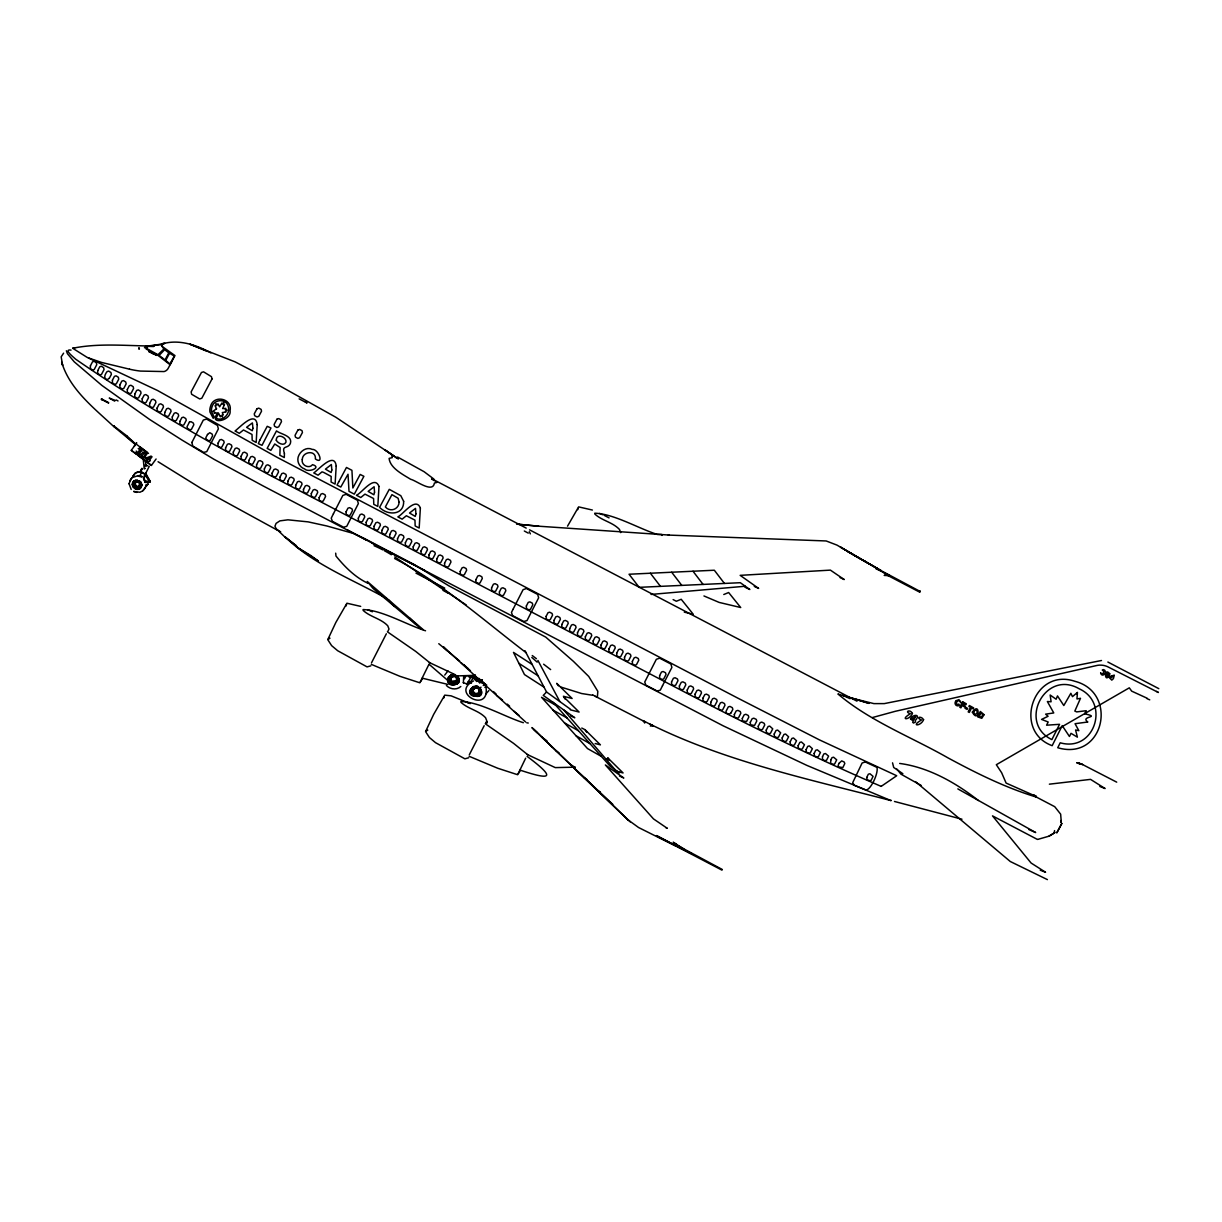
<?xml version="1.0" encoding="UTF-8"?>
<svg xmlns="http://www.w3.org/2000/svg" width="1222" height="1222" viewBox="0 0 1222 1222"><rect width="100%" height="100%" fill="white"/><g stroke="black" fill="none" stroke-linecap="round" stroke-linejoin="round"><path stroke-width="1.5" d="M138.743 481.743L136.207 480.658L134.008 482.4C132.343 485.882 137.139 489.472 140.087 487.059L139.43 486.341L137.322 487.838L140.958 485.989C143.005 481.208 134.924 478.108 132.786 482.629M156.095 458.998L151.406 465.429L131.273 450.322L135.963 443.907L148.504 453.408M151.406 465.429L137.765 455.21M1060.956 822.513L1061.002 820.542L1061.322 822.452M458.326 680.883L457.303 680.394L457.654 679.188L458.724 679.279L456.967 682.594L453.759 683.495L453.805 682.426C450.124 682.151 449.406 676.728 453.026 675.629M475.954 686.336C481.743 686.29 482.308 695.853 476.091 695.165L476.122 694.096C467.889 692.171 478.031 682.823 479.513 690.797L478.993 692.202M137.582 481.422L137.628 480.597L134.894 481.315L137.643 481.407L134.878 482.797C133.565 485.47 137.246 488.158 139.476 486.341M453.805 682.426C458.265 683.022 458.342 676.056 454.065 675.903L454.11 674.911C448.184 674.086 448.184 683.266 453.759 683.495M476.397 687.574L476.443 686.581C470.516 685.756 470.516 694.936 476.091 695.165M1061.231 821.413L1060.65 814.173L1054.723 806.688L1035.355 796.53M153.651 346.513L146.319 346.33L146.182 349.034L158.341 355.633L170.087 364.736L168.208 368.296A6.247 5.973 -45.9 0 1 164.054 371.564L140.377 371.076A95.316 87.572 -20.5 0 1 129.517 369.181M137.414 486.906L137.353 487.792L134.695 486.417L133.733 483.729M892.534 762.833L893.71 767.477L902.859 773.694M145.036 482.446L150.214 481.422L145.571 473.006L144.96 473.54L150.031 481.621M144.715 480.964L150.153 481.865M662.049 535.435L661.698 534.518L657.237 534.442C637.884 528.21 614.024 513.836 594.778 513.209L594.854 514.065C601.911 520.664 612.65 522.176 619.462 529.447L620.7 532.624M1054.571 830.593L1054.067 833.114L1048.934 836.199L1037.967 839.346M145.525 347.644L144.456 347.705M140.072 488.158L135.168 488.495L132.663 484.263A4.338 4.109 35.4 0 1 135.581 480.658L139.079 480.811C144.654 483.332 140.362 491.931 135.031 488.769L140.255 488.403M128.967 483.668L131.9 477.665L138.407 475.572M135.856 487.395L134.313 482.048M142.699 490.832L145.235 487.975L146.243 484.37M463.398 682.869L463.703 675.781M476.122 694.096C482.064 694.676 479.238 685.084 474.533 688.215M135.275 482.95L135.657 485.684M139.98 485.042L140.225 484.126M451.254 678.454L451.529 677.4M456.661 680.532L456.127 677.4M132.862 482.598L132.572 486.02L136.879 489.319M140.606 484.202L139.43 486.341M132.77 476.519L134.939 473.388M145.449 487.303L143.264 490.373M677.263 846.372L677.66 845.578L722.263 869.468M721.942 870.125L677.08 846.678M884.743 573.897L919.647 592.135L920.059 591.402L875.349 567.573M346.009 606.036L346.559 604.493M443.83 697.961L444.365 696.433M577.716 509.681L578.266 508.153M486.631 723.561L487.166 722.034M132.77 476.458L135.505 472.929L141.401 471.31M470.47 681.952L473.067 678.302M129.715 480.75L131.976 477.634M444.732 675.094L447.985 670.893M143.31 473.265L140.118 471.936L141.935 469.034M955.528 701.367L955.115 702.635A2.811 2.734 62.5 0 0 955.39 704.346C955.787 706.591 961.179 706.209 958.842 704.101C953.007 706.026 958.659 696.723 960.889 702.726L958.964 699.656L955.909 700.756M371.503 662.828L386.351 633.79M469.324 754.753L484.172 725.715M141.416 470.18L141.935 469.034L140.469 471.096M455.378 676.285L455.821 675.415L451.483 674.819L448.321 677.232C445.526 693.393 469.874 680.639 453.637 674.544M452.323 682.548L454.065 682.059L454.065 683.067L450.674 681.326M477.71 687.955L478.138 687.085L476.443 686.581M471.448 689.086L473.006 692.996L476.381 694.738L476.397 693.729L474.64 694.218L476.855 695.104L479.009 694.921M126.385 436.147L135.443 444.548L136.299 443.387L135.505 444.533L113.707 426.463L114.333 425.852M63.59 353.173L61.176 356.855L62.628 365.363L61.68 362.155C69.654 389.268 93.911 407.949 113.722 426.539L113.997 426.111M135.749 443.968L136.039 443.785M140.011 475.48L141.874 471.753M144.67 466.178L145.571 464.421M143.677 477.39L149.237 466.33M388.046 630.934L389.008 629.025L387.756 625.786C380.943 618.531 370.205 617.003 363.148 610.404L363.071 609.564C382.318 610.175 406.178 624.564 425.531 630.781M464.513 678.836L466.056 675.766M463.275 682.67L467.247 684.137L471.096 676.469L470.165 676.591M473.326 675.934L472.395 677.798L468.194 676.514M485.867 722.859L486.83 720.949L485.562 717.726C478.749 710.456 468.026 708.943 460.969 702.345L460.893 701.489C480.139 702.1 503.983 716.489 523.352 722.706M614.467 770.502L614.941 769.555L563.479 709.661M744.824 587.186L745.298 586.239L651.051 594.427M452.018 682.976L452.491 682.029M474.335 694.646L474.823 693.699M141.385 469.263L141.889 468.301M172.195 360.704L170.087 364.736L174.975 355.571L162.419 346.62L161.869 344.024C178.381 338.906 196.223 344.757 210.871 352.898M567.527 526.163L578.632 506.886L592.395 510.048M525.659 758.19L518.22 773.572M429.09 664.035L420.399 681.647M422.201 679.096L419.803 682.777L399.93 676.316L371.274 664.356M520.022 771.021L517.624 774.717L497.751 768.256L469.095 756.281M145.097 481.789L150.214 481.422L144.227 474.579L145.555 473.036M473.937 676.346L474.9 674.987M486.723 685.053L484.92 687.436M1033.69 794.758L1036.455 796.545L1006.103 783.073L1001.658 772.762L996.327 764.712L1129.296 687.833L1131.694 691.148L1147.305 698.312M136.528 443.036L134.374 445.984L136.696 442.929M147.984 462.145L150.199 460.77L149.451 460.205L152.017 456.814L151.054 456.081L145.174 458.418L147.648 460.266L146.839 461.351L147.954 462.191M135.245 482.995C141.233 477.802 140.255 491.32 135.199 484.767M451.285 677.752L453.209 676.072M473.617 689.422L475.282 688.093L477.512 688.337M479.238 691.851L477.313 693.546L475.037 693.286M146.304 486.157L148.229 483.775L145.754 486.6M133.87 481.178L135.443 480.399C126.248 484.065 140.026 494.956 141.721 485.394L140.423 482.079L137.628 480.597L139.109 481.01L140.958 485.989M488.846 690.613L485.867 693.959M920.212 591.02L919.647 592.135M328.993 638.327L328.321 639.106L329.971 638.205M426.799 730.267L426.142 731.046L427.792 730.145M486.387 722.477L487.089 721.667M370.816 665.853L367.058 666.891L337.684 650.73L331.62 645.628L327.756 639.656L335.821 622.502L346.926 603.225L360.689 606.387M468.637 757.777L464.879 758.816L435.506 742.655L429.441 737.553L425.562 731.581L433.642 714.427L444.747 695.15L451.086 695.837L470.287 703.612M525.002 650.746L546.555 692.003L570.445 709.234M546.555 692.003L543.24 695.394L574.798 717.757L570.857 715.924M146.35 346.422L145.372 346.406M450.613 681.861L451.422 681.173M472.945 693.531L473.739 692.843M139.659 482.461L140.286 481.942L141.263 484.63L139.598 482.476L140.27 481.972M451.193 679.921L450.918 681.433L450.032 679.906M460.816 686.52C456.661 690.262 450.093 689.407 446.381 685.466M456.463 677.141L457.257 676.545L458.158 678.027L458.418 679.707L457.364 679.524M478.78 688.811L479.574 688.215M138.728 347.949L138.819 348.988M481.605 680.058L480.246 680.853L481.942 680.058M881.184 786.372L896.719 775.741L819.366 739.845L737.324 697.869L277.531 457.563L157.577 390.521L86.991 357.282L72.694 348.27C97.378 343.199 123.254 345.551 148.351 345.979M527.66 754.661L513.591 743.373L485.226 723.73M481.071 680.562L482.385 679.738M1048.934 836.199L1055.182 832.442M145.387 468.316L144.227 468.943L143.142 458.128M451.453 674.697C436.315 688.689 472.15 686.764 454.11 674.911M473.785 686.367C458.449 701.245 495.597 697.701 475.969 686.214C455.76 693.699 491.779 704.391 478.046 686.963M478.505 688.536L481.056 687.207M142.745 490.832L139.965 492.237L133.717 491.473M135.52 472.99L138.223 471.631M473.54 680.944C449.62 693.057 489.793 713.74 486.02 687.451M451.957 676.912L455.195 676.667M456.234 681.036L452.965 681.25M483.255 685.511L485.714 684.32M723.775 594.518L728.648 592.533L740.715 607.533L719.147 602.415L703.948 595.954M133.901 485.21L134.802 484.89M449.696 680.394L450.735 680.058M472.028 692.064L473.051 691.728M872.386 717.558L895.268 711.311L1096.699 665.516A17.077 16.619 84.5 0 1 1099.754 665.119L1101.816 665.18A17.536 16.986 53.6 0 1 1108.782 667.288L1158.395 692.492L1156.608 691.408M140.225 483.438L141.049 483.209M457.196 678.271L458.158 678.027M479.528 689.941L480.49 689.697M473.311 691.362L472.364 691.576L473.25 693.103M1101.496 660.506L884.27 703.612L873.898 703.612L851.077 697.991L869.102 703.383L842.844 695.349M650.058 724.142C725.96 761.78 809.361 779.3 890.807 800.532L891.357 800.425M72.694 348.27L74.786 347.949M1049.377 784.173L1090.559 779.376L1105.1 788.541L1099.8 786.464M137.399 486.539L138.376 486.448M140.24 476.045L138.437 476.183A4.934 4.674 35.4 0 1 142.012 476.626L138.468 476.229L142.027 476.702M135.413 480.521L137.292 480.277M454.065 675.903L452.384 675.033M136.65 481.865L137.612 481.804M476.855 694.997L478.978 694.86M650.333 726.005L653.235 725.899L643.154 720.629L644.712 723.057M458.403 675.873L475.434 675.308M575.134 767.172L555.277 767.615L527.186 754.463M162.969 343.321L164.817 343.26M526.804 722.813L528.255 723.027M144.654 481.651L150.352 481.59L144.822 474.06M899.667 763.445C928.277 767.187 955.818 782.691 978.379 800.517M164.252 343.749L147.602 346.086L153.941 346.238M147.862 465.918L146.35 465.124M847.824 551.702L877.793 568.719L836.963 545.104L826.179 540.964L668.266 535.068M669.259 535.083L536.702 526.071M884.178 575.409L889.891 575.73L883.949 572.767M1077.758 763.185L1082.478 764.498L1116.709 782.156M133.672 483.759L134.664 483.805M449.406 678.653L450.536 678.745M471.738 690.323L472.853 690.415M516.616 524.101L538.78 526.224L517.517 524.192M429.777 662.721L415.77 651.448L387.405 631.805M447.985 684.427L422.201 678.164M592.639 695.272L581.626 693.531L560.959 687.085M479.696 691.194L480.75 691.377M1076.964 762.772L1082.478 764.498L1076.964 762.772L1080.233 763.49M129.517 369.181L101.609 362.445L88.473 357.939M684.289 612.146L693.271 614.284L681.219 599.284L676.346 601.255A1938.398 1820.245 37.4 0 0 673.108 599.59M71.059 350.088C62.918 348.896 73.58 357.206 75.611 359.146C137.276 401.901 202.867 438.774 268.733 474.625L656.642 677.37C730.206 716.26 804.733 753.439 881.184 786.388M563.357 696.25L572.125 698.495L556.713 683.327L558.423 685.817M570.353 709.829L579.121 712.059L563.709 696.891L565.404 699.381M595.16 743.526L600.414 744.855L585.017 729.687A1938.398 1848.458 33.1 0 0 581.764 728.052M616.071 771.158L623.083 772.946L607.67 757.777L609.366 760.267L606.112 758.648M108.422 402.802L105.581 401.32M894.458 801.464L961.974 819.214M520.022 770.104C553.291 781.24 555.109 777.345 527.125 756.387M479.345 681.555L483.209 683.572A5.866 5.545 35.4 0 0 481.529 682.12M1036.103 797.004C1005.248 787.579 976.134 773.098 947.814 757.777C911.215 736.897 870.217 721.362 837.925 693.974L844.219 696.036M479.345 681.464L481.529 682.12M137.276 480.536L140.484 482.064L141.783 485.363M136.91 489.014L132.938 485.913M133.763 491.458L136.864 492.435M452.705 681.616L455.974 681.387L457.181 679.127L456.386 677.034M1040.258 870.217L1045.574 872.248L1031.093 863.022L992.493 815.868L1037.478 839.468M140.133 471.906L143.341 473.158M854.224 785.242L866.23 790.099C871.469 788.77 878.511 772.747 876.999 767.416L865.344 761.978L862.121 762.986L852.712 782.645L854.209 785.227M890.807 800.532L806.887 765.4L723.149 725.807L372.068 543.103M207.358 351.462L189.96 344.222L235.067 361.849L259.69 374.635L335.806 417.237L396.692 457.868L395.714 457.242M1147.046 698.678L1149.749 699.824M1028.863 829.555L1035.676 832.549L957.834 788.893M599.59 513.408L602.583 514.752M844.234 696.036L850.023 698.663M367.883 609.747L372.374 611.779M465.704 701.672L468.698 703.032M644.911 721.79L594.946 696.143L597.375 697.075L597.833 691.347L588.729 676.453L573.408 661.346L545.745 637.12L449.024 585.934L414.029 564.442L363.835 538.215L353.555 533.464L326.87 525.979L308.127 521.87L287.918 519.824L279.853 520.878L276.096 523.383L274.95 526.208L276.111 528.622L284.741 536.901L296.564 545.99L285.169 536.962C313.993 564.9 352.471 579.335 386.9 598.719M687.604 851.826L692.126 853.842L677.645 846.815M754.28 586.407L758.648 588.424L740.165 575.348L830.41 570.124L844.219 579.549L840.064 577.594M745.756 587.614L749.865 589.508L740.333 582.711L639.167 587.339L629.055 574.233L714.335 570.231L724.417 583.429M615.399 770.929L619.508 772.823L609.977 766.026L553.031 702.268M619.462 776.001L623.816 778.002L605.348 764.941L653.495 818.908L667.304 828.333L665.914 827.691M1047.407 879.611L1010.304 861.525L915.477 781.622M134.939 482.766L134.069 482.369L134.878 482.797M449.818 677.049L450.842 677.523M472.15 688.719L473.174 689.193M429.365 662.538L455.149 674.651M600.43 792.085L598.749 791.138M650.73 724.692L653.235 725.899M675.567 846.036L638.556 827.508L627.451 819.427M397.562 457.028L424.095 471.707L433.917 479.085M921.312 785.547L900.919 774.137L896.887 769.066M280.678 531.845L277.119 529.752M883.827 572.706L881.841 571.697M366.371 540.124L347.842 530.119M425.393 570.796L389.696 552.329M879.748 570.643L880.802 571.178M674.666 844.982L656.413 835.573L677.339 846.663M878.694 570.109L875.563 568.49M553.031 710.119L566.932 717.91M564.518 722.935L578.403 730.741M576.02 735.751L589.905 743.602M393.484 455.852L391.636 455.073L392.293 457.624L389.115 458.387C390.001 467.995 402.924 474.533 410.684 479.299C415.984 480.383 432.924 493.703 434.39 483.057L436.804 482.461L436.101 481.789M502.532 700.114L496.59 695.318M575.195 767.477L569.803 763.979M587.018 779.575L586.148 779.056M383.754 549.136L263.066 485.913L213.942 459.258L181.971 440.057L149.695 419.513L101.838 385.388L74.221 361.804L67.454 353.738L66.355 350.76M415.969 573.118L444.747 588.118M1107.865 662.034L1158.807 688.658M604.172 515.333L609.06 517.884M432.038 478.871L526.208 528.103M529.569 529.859L856.973 701.168M115.143 400.358L109.232 398.097L114.731 401.137M277.363 530.165L201.141 488.449L158.066 461.717M468.102 681.479L471.463 683.22M394.63 558.53C442.654 583.536 483.301 619.982 526.117 652.701M524.314 531.005L528.24 533.113M448.214 593.22L442.944 590.348M367.959 583.291C355.083 577.258 344.848 566.932 335.974 556.025L335.683 553.154M559.034 752.996L555.613 750.369M612.772 804.366L571.911 766.011M116.243 399.961L118.03 400.969M555.46 705.063L541.529 697.288L587.507 748.567L601.392 756.418M865.222 561.54L862.457 559.982L881.306 570.766L856.072 556.377M860.899 559.096L840.461 547.089L856.912 556.85M678.439 846.22L683.373 849.091M594.106 695.685L592.899 694.906M547.013 740.883L541.392 736.774L552.252 747.146M431.595 479.009L434.497 480.75M479.391 692.416L480.338 692.981M457.059 680.746L458.021 681.311M598.383 790.878L597.084 790.008M466.957 667.808L467.812 668.358M683.938 849.091L673.185 842.218L676.805 844.616M394.721 556.911L461.84 602.003M532.196 664.524L513.484 652.395L524.467 674.559L544.034 687.161M518.861 715.206L513.698 711.036M518.831 663.256L538.123 675.842M463.306 602.996L466.208 604.966M396.768 457.975L384.716 449.696L394.064 456.249M299.146 398.876L307.028 403L305.225 401.702M466.941 667.792L461.213 662.828M583.948 777.467L586.01 778.979M397.41 458.403L398.311 459.06M142.455 448.795L146.991 452.155M415.831 624.427L409.706 618.088M131.273 450.322L136.116 453.988M532.257 655.542L536.397 658.689M474.747 694.417L471.799 691.178L471.555 689.086M113.921 426.05L126.691 435.75M450.597 681.372L452.415 682.762M543.622 664.203L550.648 669.595M138.911 481.071L141.248 483.637A4.338 4.109 35.4 0 1 140.026 488.158M455.821 675.415L457.257 676.545M139.033 480.826L140.515 482.003M429.319 664.463L447.344 680.074M438.774 643.704L459.686 661.071M420.872 628.643L373.092 588.485L367.257 581.473L423.194 629.651M531.799 657.436L537.191 662.125M507.298 704.132L509.635 706.24M478.734 678.286L485.409 684.32L478.673 678.867M493.444 691.591L496.117 694.004M463.78 664.676L470.47 670.756M533.693 729.305L630.185 821.856M532.166 728.022L536 731.596M525.674 722.049L443.494 646.927L447.008 650.623M536.412 731.932L537.42 732.864M126.614 435.689L135.779 444.182M532.044 727.579L628.337 820.252M394.431 606.509L388.474 599.773M473.189 687.436L473.968 688.215M450.872 675.766L451.636 676.545M476.779 681.525L471.952 676.545L472.532 675.735L477.497 681.326M478.887 693.057L479.604 693.836L478.123 694.585L477.726 693.653M693.011 571.239L703.093 584.437M671.688 572.232L681.769 585.369M650.379 573.225L660.476 586.377M478.596 693.393L479.299 694.264M451.178 675.323L451.896 676.194M456.264 681.723L456.967 682.594M477.603 680.348L479.818 683.113M474.778 675.369L479.849 682.197M585.017 729.687L586.713 732.177M478.459 689.071L479.268 691.148M139.323 482.69L139.843 483.515M144.425 479.406L143.463 477.863L144.685 481.147A4.934 4.674 35.4 0 0 143.57 477.833M450.979 679.692L451.666 680.822M131.182 489.457L129.028 483.652M143.524 477.817L144.776 481.147M473.525 691.591L474.121 692.614M537.894 660.43L559.829 701.52M529.263 531.738L530.379 533.861M474.716 686.703L475.098 687.65M136.207 480.658L136.497 481.499M466.957 683.358L467.247 684.137M477.481 694.004L477.802 695.058M455.149 682.334L455.47 683.388M138.514 486.845L138.758 487.731M145.525 460.954L146.029 466.392M139.247 347.949L139.339 349.003M374.054 545.699A115.769 99.379 32.5 0 1 382.853 549.9M384.304 550.664A115.769 99.379 32.5 0 1 391.361 554.742M257.2 424.584L256.177 442.456L252.19 440.302L252.007 434.467L243.484 429.976L239.313 433.321L235.052 430.999C240.566 426.784 255.337 410.363 257.2 424.584M378.988 486.432L377.797 506.412L373.779 504.319L373.581 498.515L364.981 494.131L360.765 497.522L356.457 495.261C361.788 493.077 374.451 474.564 378.988 486.432M420.368 508.062L419.177 528.041L415.159 525.949L414.961 520.129L406.361 515.76L402.145 519.151L397.837 516.891C403.275 514.294 415.816 496.285 420.368 508.062M403.642 501.31C404.146 515.455 387.45 515.76 379.584 507.359L389.268 489.35L400.801 495.689L403.642 501.31M216.508 408.82L212.872 411.31L214.736 412.165L214.201 413.173L217.913 412.883C207.358 425.424 231.783 421.239 230.087 410.699C232.608 398.326 213.453 394.339 210.505 406.452A11.67 11.426 -38 0 0 209.955 412.013L213.224 418.291L214.049 416.717L211.513 411.524A9.975 9.776 -38 0 1 212.002 406.926C213.987 398.891 226.696 398.357 228.361 406.895A9.425 9.272 -36.4 0 1 228.178 412.196C226.788 417.099 220.892 421.025 216.065 418.199L218.631 413.311L220.327 416.778L220.876 415.755L222.465 416.946L222.282 414.67L223.198 414.884L222.297 412.547L226.009 412.013L225.398 411.111L227.155 410.088L225.26 409.355L225.856 408.392L222.603 408.576L224.512 404.513L223.473 404.711L223.763 402.664L222.251 404.008L221.885 403L219.624 406.85L218.02 403.886L217.501 404.894L215.927 403.627L216.034 405.719L215.041 405.689L216.508 408.82M336.203 466.117L335.103 484.095L331.086 481.987L331.177 476.427L323.647 472.41L321.982 471.86L318.071 475.19L313.764 472.945C319.049 469.263 334.553 451.437 336.203 466.117M972.361 712.166C979.143 724.631 980.716 700.313 972.361 712.166M302.277 459.548C300.948 465.047 308.983 469.279 312.526 464.666C322.318 467.446 308.265 472.99 304.675 468.973C298.916 467.079 296.121 460.404 298.962 455.073C301.284 450.368 307.134 446.763 312.267 449.391C318.621 448.917 324.365 465.185 315.352 458.953C316.437 449.681 302.384 451.346 302.277 459.548M140.851 449.956L138.468 451.208L139.445 452.216L138.468 453.484L136.253 451.071L136.696 453.774L139.72 454.508L140.179 451.819L142.149 450.796L140.667 448.275L138.269 448.566L140.851 449.956M284.421 453.484L284.298 457.547L279.853 455.226L280.128 447.512L274.751 443.998L270.841 450.368L267.16 448.382L276.493 430.908C280.418 434.177 292.975 435.674 290.332 443.555C287.781 449.192 281.411 444.716 284.421 453.484M984.061 714.687L981.77 718.322L977.631 716.825L980.334 711.479L984.061 714.687M147.343 346.437L147.266 348.835L157.944 354.701L163.87 349.018L160.8 344.528L147.343 346.437M276.279 440.195C277.287 442.914 284.176 446.595 285.948 442.211C287.033 437.201 276.279 432.573 276.279 440.195M982.839 714.595L981.556 717.146L979.204 716.52L980.991 712.961L982.839 714.595M1100.64 672.986C1102.275 678.852 1108.293 670.878 1103.497 669.595C1099.571 670.481 1106.429 670.618 1103.466 671.901C1103.634 673.383 1102.504 674.987 1100.64 672.986M146.854 453.79L144.639 457.608L141.37 457.318A2.184 2.108 35.5 0 1 140.79 456.005C140.652 452.873 145.8 449.574 146.854 453.79M973.629 712.35C973.751 717.024 979.937 711.846 976.042 710.318A1.558 1.497 37.2 0 0 974.728 710.501L973.629 712.35M1077.3 694.279L1076.964 698.953L1080.492 698.312L1074.825 711.082L1076.735 711.907L1086.251 710.7L1084.678 713.831C1101.801 717.589 1079.5 716.031 1087.84 721.988L1075.054 723.714L1078.843 730.68L1075.574 729.962L1077.392 737.156L1071.022 733.337L1069.449 736.499L1062.224 725.639L1052.173 745.68C1012.351 731.062 1033.201 667.166 1074.948 681.311C1118.634 692.568 1104.123 761.413 1057.748 747.727L1060.222 742.793C1094.652 752.584 1110.386 702.849 1079.24 688.826C1045.299 668.923 1017.315 723.012 1051.882 739.615L1059.566 724.31L1046.582 725.196L1048.186 722.003L1041.587 719.407L1048.094 716.275L1045.635 714.152L1053.761 712.945L1047.361 701.504L1051.088 701.779L1050.172 695.028L1056.113 699.228L1057.488 695.914L1063.812 705.537L1070.854 693.302L1072.488 696.647L1077.437 692.385L1077.3 694.279M252.939 428.25L252.282 430.74L246.6 427.303L252.404 422.904L252.939 428.25M1106.231 675.629C1108.659 678.729 1108.965 668.327 1106.231 675.629M331.819 469.966L331.131 472.486L325.434 469.156L331.361 464.497L331.819 469.966M374.543 492.252L373.871 494.773L368.143 491.397L374.131 486.738L374.543 492.252M415.923 513.882L415.251 516.402L409.523 513.026L415.511 508.367L415.923 513.882M476.748 686.153L477.97 687.589L478.444 686.657L476.748 686.153M1109.759 673.841C1104.856 685.909 1103.313 665.914 1109.759 673.841M399.09 502.242C398.876 509.238 390.261 512.568 385.358 506.947L391.926 494.65L398.112 498.255L399.09 502.242M912.437 713.419C909.764 720.461 898.964 720.415 910.39 713.74C903.959 711.907 909.978 708.653 912.437 713.419M923.572 719.651C920.991 726.494 909.886 726.601 921.525 719.972C915.247 717.772 920.899 715.267 923.572 719.651M910.527 719.01L913.323 720.965L912.651 722.263L913.537 723.042L915.522 722.003L915.263 720.583C921.541 713.77 912.605 714.06 910.527 719.01M481.056 690.949L480.643 692.553L479.635 692.064L481.056 690.949M451.101 677.171L450.781 678.393L449.727 678.21L450.17 676.621L451.101 677.171M473.433 688.841L473.113 690.063L472.059 689.88L472.502 688.292L473.433 688.841M142.195 455.76C144.059 461.152 148.045 446.748 142.195 455.76M1061.811 823.475L1056.862 832.732L1061.811 823.475M102.617 399.838L101.212 399.35L108.743 402.878L101.487 398.846L102.617 399.838M866.749 777.452L867.101 779.621L869.59 780.721L871.164 780.323L873.073 776.367L869.942 773.74L868.323 774.213L866.749 777.452M731 712.915L728.892 714.351L726.51 713.098L725.944 711.479L728.266 706.942L729.931 706.408L732.314 707.66L732.864 709.31L731 712.915M734.33 714.534L734.468 717.024L736.912 718.2L738.546 717.696L740.838 713.205L740.288 711.571L737.859 710.379L736.179 710.929L734.33 714.534M742.304 718.444L742.472 720.888L746.535 721.576L748.811 717.115L748.261 715.466L745.832 714.274L744.152 714.839L742.304 718.444M750.277 722.339L750.491 724.738L754.509 725.486L756.785 721.011L756.25 719.376L753.806 718.185L752.141 718.735L750.277 722.339M758.251 726.25L758.48 728.618L760.909 729.809L762.497 729.381L764.758 724.921L764.178 723.317L761.764 722.11L760.115 722.645L758.251 726.25M766.225 730.145L766.454 732.528L768.882 733.704L770.471 733.292L772.732 728.831L769.692 726.082L768.088 726.54L766.225 730.145M774.213 734.055L774.427 736.423L776.856 737.614L778.445 737.187L780.659 732.803L777.62 730.053L776.031 730.481L774.213 734.055M782.187 737.951L782.401 740.333L784.829 741.51L786.418 741.097L788.587 736.774L785.547 734.01L783.959 734.453L782.187 737.951M790.16 741.861L790.374 744.229L792.803 745.42L794.392 744.992L796.515 740.746L793.475 737.981L791.887 738.424L790.16 741.861M798.134 745.756L798.348 748.139L800.792 749.315L802.365 748.903L804.443 744.702L801.418 741.953L799.814 742.396L798.134 745.756M806.108 749.666L806.337 752.034L808.765 753.226L810.339 752.798L812.37 748.674L809.346 745.924L807.742 746.367L806.108 749.666M814.142 753.455L814.356 755.868L816.831 756.998L818.434 756.54L820.451 752.447L817.335 749.804L815.7 750.277L814.142 753.455M822.498 756.693L822.482 759.549L824.957 760.68L826.561 760.221L828.577 756.128L825.446 753.5L823.827 753.974L822.498 756.693M830.853 759.916L830.609 763.246L833.099 764.361L834.702 763.903L836.688 759.824L833.572 757.197L831.953 757.671L830.853 759.916M839.208 763.154L838.093 765.446L838.75 766.927L842.829 767.584L844.814 763.521L844.173 762.009L841.698 760.894L839.208 763.154M662.523 685.664L660.308 690.125L657.192 691.026L645.873 685.16L644.742 682.029L656.336 659.3L659.651 658.169L670.924 664.065L671.886 667.426L662.523 685.664M191.869 442.486L192.786 446.03L203.692 452.415L206.762 451.636L218.371 428.876L217.47 425.439L206.533 419.054L203.31 420.078L191.869 442.486M333.453 513.683L331.223 518.174L332.353 521.305L343.611 527.217L346.743 526.331L358.367 503.556L357.42 500.272L346.132 494.314L342.832 495.429L333.453 513.683M152.231 353.143L153.193 353.555L152.231 353.143M156.859 355.388L148.824 351.508L156.859 355.388M189.441 422.079L187.012 426.753L187.531 428.433L189.853 429.793L191.442 429.35L193.84 424.706L193.305 423.041L191.014 421.666L189.441 422.079M207.511 434.467L205.831 437.736L206.35 439.416L208.672 440.775L210.26 440.332L212.613 435.765L212.109 434.054L209.802 432.695L207.511 434.467M218.127 443.082L217.928 446.167L220.25 447.512L221.869 447.038L224.191 442.486L223.687 440.806L221.365 439.462L219.746 439.935L218.127 443.082M512.996 609.381L511.453 612.436L512.568 615.598L523.841 621.494L527.003 620.577L538.642 597.787L537.68 594.427L526.407 588.53L523.092 589.661L512.996 609.381M659.605 675.644L659.697 678.21L662.08 679.463L663.714 678.958L666.036 674.422L665.516 672.757L663.118 671.504L661.469 672.039L659.605 675.644M671.55 681.876L671.642 684.427L674.025 685.679L675.659 685.191L677.981 680.654L677.446 678.989L675.063 677.736L673.398 678.271L671.55 681.876M679.386 685.97L679.478 688.521L681.876 689.773L683.495 689.3L685.817 684.763L685.282 683.083L682.899 681.83L681.234 682.365L679.386 685.97M687.222 690.063L687.314 692.614L689.712 693.867L691.331 693.393L693.653 688.857L693.118 687.176L690.736 685.939L689.071 686.458L687.222 690.063M695.058 694.172L695.15 696.708L697.548 697.961L699.167 697.487L701.489 692.95L700.97 691.27L698.572 690.033L696.922 690.567L695.058 694.172M702.894 698.266L703.001 700.817L705.384 702.054L707.003 701.581L709.325 697.044L708.806 695.379L706.408 694.127L704.758 694.661L702.894 698.266M710.73 702.36L710.837 704.911L713.22 706.163L714.839 705.674L717.161 701.138L716.642 699.473L714.244 698.22L712.594 698.755L710.73 702.36M718.582 706.453L718.673 709.004L721.056 710.257L722.676 709.768L724.997 705.231L724.478 703.567L722.08 702.314L720.43 702.849L718.582 706.453M109.338 378.24L107.2 379.706C102.801 378.56 105.199 373.932 107.078 371.595L108.712 371.091L110.958 372.542L111.37 374.39L109.338 378.24M112.439 380.179L112.409 382.898L114.685 384.304L116.304 383.845L118.748 379.125L118.351 377.277L116.09 375.841L114.44 376.361L112.439 380.179M119.878 384.838L119.893 387.496L122.154 388.917L123.743 388.489L126.171 383.8L125.729 382.012L123.483 380.577L121.833 381.096L119.878 384.838M127.317 389.497L127.332 392.155L129.593 393.576L131.182 393.148L133.61 388.459L133.167 386.671L130.907 385.251L129.272 385.74L127.317 389.497M134.756 394.141L134.771 396.814L137.032 398.219L138.621 397.807L141.049 393.117L140.606 391.33L138.346 389.91L136.711 390.398L134.756 394.141M142.195 398.8L142.21 401.458L144.486 402.878L146.06 402.466L148.488 397.776L148.045 395.989L145.785 394.569L144.196 395.042L142.195 398.8M149.634 403.459L149.649 406.116L151.925 407.537L153.498 407.125L155.927 402.435L155.484 400.648L153.224 399.227L151.589 399.716L149.634 403.459M157.103 408.087L157.134 410.714L159.456 412.058L161.06 411.615L163.488 406.926L163.015 405.169L160.708 403.81L159.043 404.345L157.103 408.087M164.695 412.517L164.741 415.144L167.047 416.488L168.651 416.045L171.08 411.356L170.622 409.599L168.3 408.24L166.65 408.774L164.695 412.517M172.287 416.962L172.333 419.574L174.654 420.918L176.258 420.475L178.672 415.801L178.213 414.029L175.907 412.685L174.242 413.204L172.287 416.962M179.894 421.391L179.94 424.003L182.246 425.363L183.85 424.905L186.279 420.231L185.759 418.535L183.468 417.16L181.849 417.634L179.894 421.391M225.566 447.878L225.642 450.444L227.995 451.728L229.614 451.254L231.951 446.702L231.432 445.022L229.079 443.739L227.429 444.243L225.566 447.878M233.31 452.094L233.387 454.66L235.754 455.943L237.374 455.47L239.711 450.918L239.191 449.238L236.824 447.955L235.174 448.459L233.31 452.094M241.07 456.31L241.146 458.876L243.514 460.159L245.133 459.686L247.455 455.134L246.951 453.454L244.583 452.171L242.934 452.675L241.07 456.31M248.814 460.526L248.891 463.092L251.258 464.375L252.878 463.902L255.215 459.35L254.695 457.67L252.328 456.386L250.693 456.891L248.814 460.526M256.574 464.742L256.651 467.308L259.018 468.591L260.637 468.118L262.959 463.566L262.455 461.885L260.087 460.602L258.438 461.106L256.574 464.742M264.334 468.958L264.41 471.524L266.763 472.807L268.382 472.334L270.719 467.782L270.199 466.101L267.847 464.803L266.197 465.322L264.334 468.958M272.109 473.128L272.185 475.694L274.583 476.947L276.218 476.443L278.54 471.906L278.02 470.226L275.622 468.973L273.972 469.508L272.109 473.128M279.96 477.206L280.037 479.788L282.419 481.04L284.054 480.536L286.376 476L285.856 474.319L283.473 473.067L281.808 473.601L279.96 477.206M287.796 481.315L287.873 483.881L290.256 485.134L291.89 484.645L294.212 480.093L293.692 478.413L291.31 477.176L289.645 477.695L287.796 481.315M295.632 485.409L295.709 487.975L298.092 489.228L299.726 488.739L302.063 484.187L301.529 482.522L299.146 481.269L297.481 481.804L295.632 485.409M303.468 489.503L303.545 492.084L305.928 493.321L307.562 492.833L309.899 488.281L309.365 486.616L306.982 485.363L305.317 485.898L303.468 489.503M311.305 493.596L311.381 496.178L313.764 497.415L315.398 496.926L317.735 492.374L317.201 490.709L314.818 489.457L313.153 489.991L311.305 493.596M319.141 497.69L319.217 500.272L321.615 501.524L323.234 501.02L325.571 496.483L325.052 494.803L322.654 493.551L321.004 494.085L319.141 497.69M346.101 511.774L346.177 514.355L348.56 515.608L350.195 515.119L352.516 510.567L351.997 508.887L349.614 507.649L347.949 508.169L346.101 511.774M358.336 518.174L358.413 520.755L360.796 522.008L362.43 521.504L364.752 516.952L364.232 515.287L361.849 514.034L360.185 514.569L358.336 518.174M366.172 522.268L366.249 524.849L368.632 526.102L370.266 525.597L372.603 521.061L372.068 519.381L369.686 518.128L368.021 518.663L366.172 522.268M374.008 526.361L374.085 528.943L376.468 530.195L378.102 529.706L380.439 525.155L379.905 523.474L377.522 522.237L375.857 522.756L374.008 526.361M381.844 530.47L381.921 533.036L384.319 534.289L385.938 533.8L388.275 529.248L387.741 527.583L385.358 526.331L383.708 526.865L381.844 530.47M389.681 534.564L389.757 537.13L392.155 538.383L393.774 537.894L396.111 533.342L395.592 531.677L393.194 530.424L391.544 530.959L389.681 534.564M397.517 538.658L397.593 541.239L399.991 542.476L401.61 541.988L403.947 537.436L403.428 535.771L401.03 534.518L399.38 535.053L397.517 538.658M405.368 542.751L405.429 545.333L407.827 546.585L409.462 546.081L411.783 541.545L411.264 539.864L408.866 538.612L407.216 539.146L405.368 542.751M413.204 546.845L413.28 549.426L415.663 550.679L417.298 550.19L419.62 545.638L419.1 543.958L416.717 542.705L415.052 543.24L413.204 546.845M421.04 550.954L421.116 553.52L423.499 554.773L425.134 554.284L427.456 549.732L426.936 548.052L424.553 546.814L422.888 547.334L421.04 550.954M428.876 555.048L428.953 557.614L431.335 558.866L432.97 558.378L435.307 553.826L434.772 552.161L432.389 550.908L430.724 551.443L428.876 555.048M436.712 559.141L436.789 561.723L439.172 562.96L440.806 562.471L443.143 557.919L442.608 556.254L440.226 555.002L438.561 555.536L436.712 559.141M444.548 563.235L444.625 565.817L447.008 567.054L448.642 566.565L450.979 562.013L450.444 560.348L448.062 559.096L446.397 559.63L444.548 563.235M460.22 571.422L460.297 574.004L462.695 575.257L464.314 574.768L466.651 570.216L466.132 568.535L463.734 567.298L462.084 567.818L460.22 571.422M475.908 579.625L475.969 582.191L478.367 583.444L480.002 582.955L482.323 578.403L481.804 576.738L479.406 575.486L477.756 576.02L475.908 579.625M491.58 587.813L491.656 590.394L494.039 591.647L495.674 591.143L497.996 586.606L497.476 584.926L495.093 583.673L493.428 584.208L491.58 587.813M499.416 591.906L499.493 594.488L501.875 595.74L503.51 595.236L505.847 590.7L505.312 589.019L502.929 587.767L501.264 588.301L499.416 591.906M526.361 606.005L526.438 608.571L528.836 609.824L530.47 609.335L532.792 604.783L532.273 603.103L529.874 601.866L528.225 602.4L526.361 606.005M546.142 616.331L546.219 618.912L548.602 620.165L550.236 619.661L552.573 615.124L552.038 613.444L549.656 612.191L547.991 612.726L546.142 616.331M553.978 620.425L554.055 623.006L556.438 624.259L558.072 623.755L560.409 619.218L559.875 617.538L557.492 616.285L555.827 616.82L553.978 620.425M561.815 624.534L561.891 627.1L564.289 628.352L565.908 627.864L568.245 623.312L567.726 621.631L565.328 620.394L563.678 620.913L561.815 624.534M569.651 628.627L569.727 631.194L572.125 632.446L573.744 631.957L576.081 627.405L575.562 625.74L573.164 624.488L571.514 625.022L569.651 628.627M577.487 632.721L577.563 635.303L579.961 636.54L581.596 636.051L583.917 631.499L583.398 629.834L581 628.582L579.35 629.116L577.487 632.721M585.338 636.815L585.414 639.396L587.797 640.634L589.432 640.145L591.754 635.593L591.234 633.928L588.836 632.675L587.186 633.21L585.338 636.815M593.174 640.908L593.25 643.49L595.633 644.742L597.268 644.238L599.59 639.702L599.07 638.021L596.687 636.769L595.022 637.304L593.174 640.908M601.01 645.002L601.087 647.584L603.469 648.836L605.104 648.347L607.426 643.795L606.906 642.115L604.523 640.878L602.858 641.397L601.01 645.002M608.846 649.111L608.923 651.677L611.306 652.93L612.94 652.441L615.277 647.889L614.742 646.209L612.359 644.972L610.695 645.506L608.846 649.111M616.682 653.205L616.759 655.771L619.142 657.024L620.776 656.535L623.113 651.983L622.578 650.318L620.196 649.065L618.531 649.6L616.682 653.205M624.518 657.299L624.595 659.88L626.993 661.117L628.612 660.628L630.949 656.077L630.43 654.412L628.032 653.159L626.382 653.694L624.518 657.299M632.354 661.392L632.431 663.974L634.829 665.226L636.448 664.722L638.785 660.186L638.266 658.505L635.868 657.253L634.218 657.787L632.354 661.392M968.802 710.669L968.191 711.876L969.29 712.457L971.582 707.966L973.186 708.852L973.659 707.92L969.367 705.522L968.893 706.453L970.497 707.339L968.802 710.669M1109.439 676.56L1109.011 677.4L1111.791 680.119L1113.41 678.638L1114.311 675.124L1109.439 676.56M1112.555 676.041L1111.699 677.736L1110.431 677.08L1112.555 676.041M915.553 716.581L913.903 719.819L912.055 718.796L915.538 716.581M962.615 701.749L959.82 707.233L960.904 707.843L962.096 705.522L964.357 706.774L964.83 705.858L962.569 704.59L963.242 703.292L965.854 704.758L966.327 703.826L962.615 701.749M965.579 707.233L965.044 708.286L967.091 709.432L967.625 708.378L965.579 707.233M90.428 365.775L90.367 368.54L92.582 370.022L94.17 369.594L96.752 364.691L96.385 362.797L94.186 361.3L92.521 361.819L90.428 365.775M97.729 370.633L97.653 373.397L99.883 374.879L101.472 374.451L104.038 369.579L103.641 367.715L101.441 366.218L99.776 366.737L97.729 370.633M212.002 378.973L201.813 398.235L199.69 398.952L191.61 394.263L191.136 391.895L201.447 372.481L203.524 371.824L211.482 376.682L212.002 378.973M259.782 440.256L258.316 443.617L262.027 445.312L270.963 428.005L267.221 426.31L259.782 440.256M338.723 481.865L337.012 485.103L340.785 487.059L348.026 474.258L349.003 491.366L354.319 494.146L363.896 476.32L360.169 474.442L352.853 487.99L351.936 470.317L346.468 467.476L338.723 481.865M168.819 352.807L165.031 359.94L159.135 355.419L164.634 349.675L168.819 352.807M169.553 353.219L165.703 360.475L170.011 363.957L174.257 356.06L169.553 353.219M256.971 408.79L254.252 413.876L254.68 415.694L257.048 416.962L258.789 416.32L261.539 411.188L261.111 409.37L258.728 408.117L256.971 408.79M276.92 419.238L274.125 424.446L274.553 426.264L276.936 427.517L278.692 426.829L281.488 421.636L281.075 419.818L278.677 418.566L276.92 419.238M297.863 430.113L295.052 435.322L295.464 437.155L297.847 438.423L299.619 437.72L302.445 432.496L302.033 430.663L299.634 429.426L297.863 430.113M149.71 457.532L148.336 459.365L146.946 458.326L149.71 457.532M457.563 676.117L456.723 676.774L457.44 677.92L458.464 677.599L457.563 676.117M479.879 687.787L479.039 688.444L479.772 689.59L480.796 689.269L479.879 687.787M456.554 681.387L455.394 681.983L455.791 682.915L457.272 682.166L456.554 681.387M456.967 683.892L451.208 684.289L448.138 679.295A5.148 4.873 35.4 0 1 451.605 675.018L455.638 675.476L458.372 678.531A5.148 4.873 35.4 0 1 456.967 683.892M479.299 695.562L473.54 695.96L470.47 690.965A5.148 4.873 35.4 0 1 473.937 686.688L477.97 687.146L480.689 690.201A5.148 4.873 35.4 0 1 479.299 695.562M475.358 687.299L473.51 686.993L475.037 686.26L475.358 687.299M458.724 680.379L456.57 680.547L458.708 680.318M141.187 485.592L140.362 485.21L141.172 485.623M310.923 555.628L296.396 546.845L318.468 561.127L310.923 555.628M142.348 448.871L139.827 446.84L142.348 448.871M133.641 487.578L132.404 484.263L133.595 487.609"/></g></svg>
